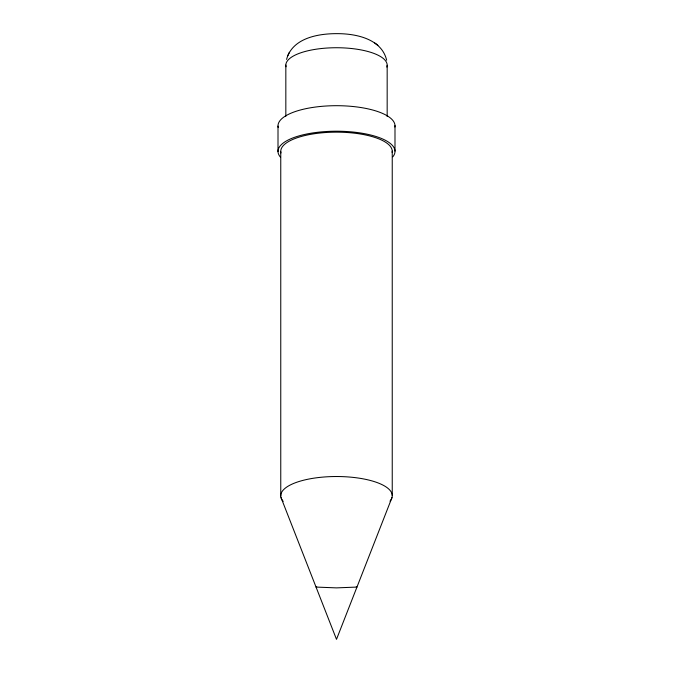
<?xml version="1.0" encoding="UTF-8"?>
<svg xmlns="http://www.w3.org/2000/svg" width="673" height="673" viewBox="0 0 673 673"><rect width="100%" height="100%" fill="white"/><g stroke="black" fill="none" stroke-linecap="round" stroke-linejoin="round"><path stroke-width="1.01" d="M286.572 59.417C292.309 37.949 318.371 33.515 337.358 33.65C356.11 33.65 381.7 38.891 386.647 60.217M391.972 497.608L336.5 639.35L281.028 497.608M287.716 55.708L288.524 54.067M288.599 53.899L289.39 52.292M316.705 586.848L316.024 587.075L336.5 587.882L356.976 587.075L356.295 586.848M374.642 42.879L376.123 44.023M376.35 44.191L377.898 45.385M394.992 125.59L394.992 151.114M392.241 151.122L392.241 495.488M387.168 65.323L387.168 116.564M285.832 65.062L285.832 116.303M280.759 151.602L280.759 495.967M278.008 126.095L278.008 151.618M280.582 157.289A58.501 20.156 0 0 1 335.768 131.21A58.501 20.156 0 0 1 392.83 156.801M278.21 127.534A58.501 20.156 0 0 1 335.768 105.695A58.501 20.156 0 0 1 394.9 127.029M283.215 501.368A55.741 19.206 0 0 1 336.155 476.518A55.741 19.206 0 0 1 389.987 501.141M280.952 152.973A55.741 19.206 0 0 1 335.802 132.16A55.741 19.206 0 0 1 392.149 152.493M286.042 66.77A50.668 17.456 0 0 1 336.929 47.733A50.668 17.456 0 0 1 386.874 67.064"/></g></svg>
